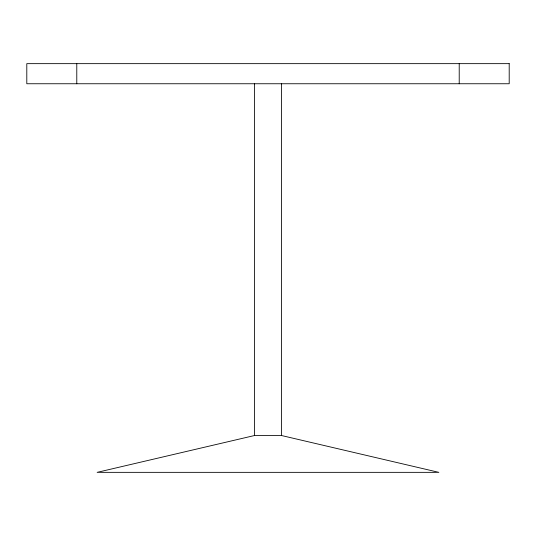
<?xml version="1.0" encoding="UTF-8"?>
<svg xmlns="http://www.w3.org/2000/svg" width="536" height="536" viewBox="0 0 536 536"><rect width="100%" height="100%" fill="white"/><g stroke="black" fill="none" stroke-linecap="round" stroke-linejoin="round"><path stroke-width="0.8" d="M254.6 435.5L97.15 472.35L438.85 472.35L281.4 435.5L254.6 435.5L254.6 83.75M459.218 63.65L459.218 83.75M281.4 83.75L281.4 435.5M76.782 63.65L76.782 83.75M509.2 63.65L26.8 63.65L26.8 83.75L509.2 83.75L509.2 63.65"/></g></svg>
